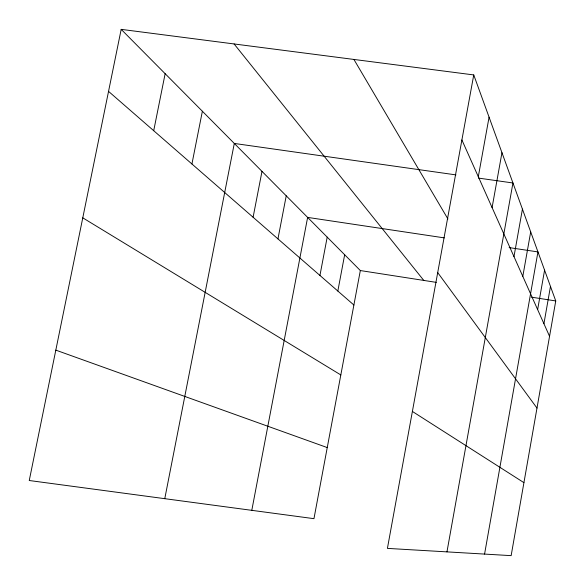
<?xml version="1.0" encoding="UTF-8"?>
<svg xmlns="http://www.w3.org/2000/svg" width="585" height="585" viewBox="0 0 585 585"><rect width="100%" height="100%" fill="white"/><g stroke="black" fill="none" stroke-linecap="round" stroke-linejoin="round"><path stroke-width="0.88" d="M537.637 309.611L544.584 270.168M543.926 323.695L550.478 286.409M473.748 74.931L555.75 300.939L511.144 555.64L387.416 548.386L473.748 74.931L121.183 29.36L29.25 480.512L313.962 518.668L360.331 270.555L121.183 29.36M513.974 256.603L522.434 209.108M522.807 276.383L530.697 231.887M484.57 554.083L537.959 251.916L509.133 247.594M492.087 207.58L501.959 152.692M446.962 551.874L512.95 182.981L478.567 178.103M478.303 176.699L489.075 117.168M337.837 291.037L344.66 254.746M319.944 275.462L327.198 237.137M251.799 510.339L307.63 217.401L444.293 237.876M277.955 238.892L286.233 195.821M253.1 217.254L261.992 171.376M164.773 498.676L234.3 143.449L455.942 174.893M191.931 163.983L202.373 111.245M153.709 130.704L165.145 73.695M360.331 270.555L436.351 282.38M531.509 297.173L555.75 300.939M55.816 350.13L327.249 447.576M82.778 217.839L340.821 374.941M412.388 411.445L523.926 482.647M108.547 91.377L353.888 305.019M234.102 43.955L423.781 280.42M437.704 272.588L536.986 408.074M353.918 59.443L447.92 218.965M461.894 139.947L549.556 336.309"/></g></svg>
